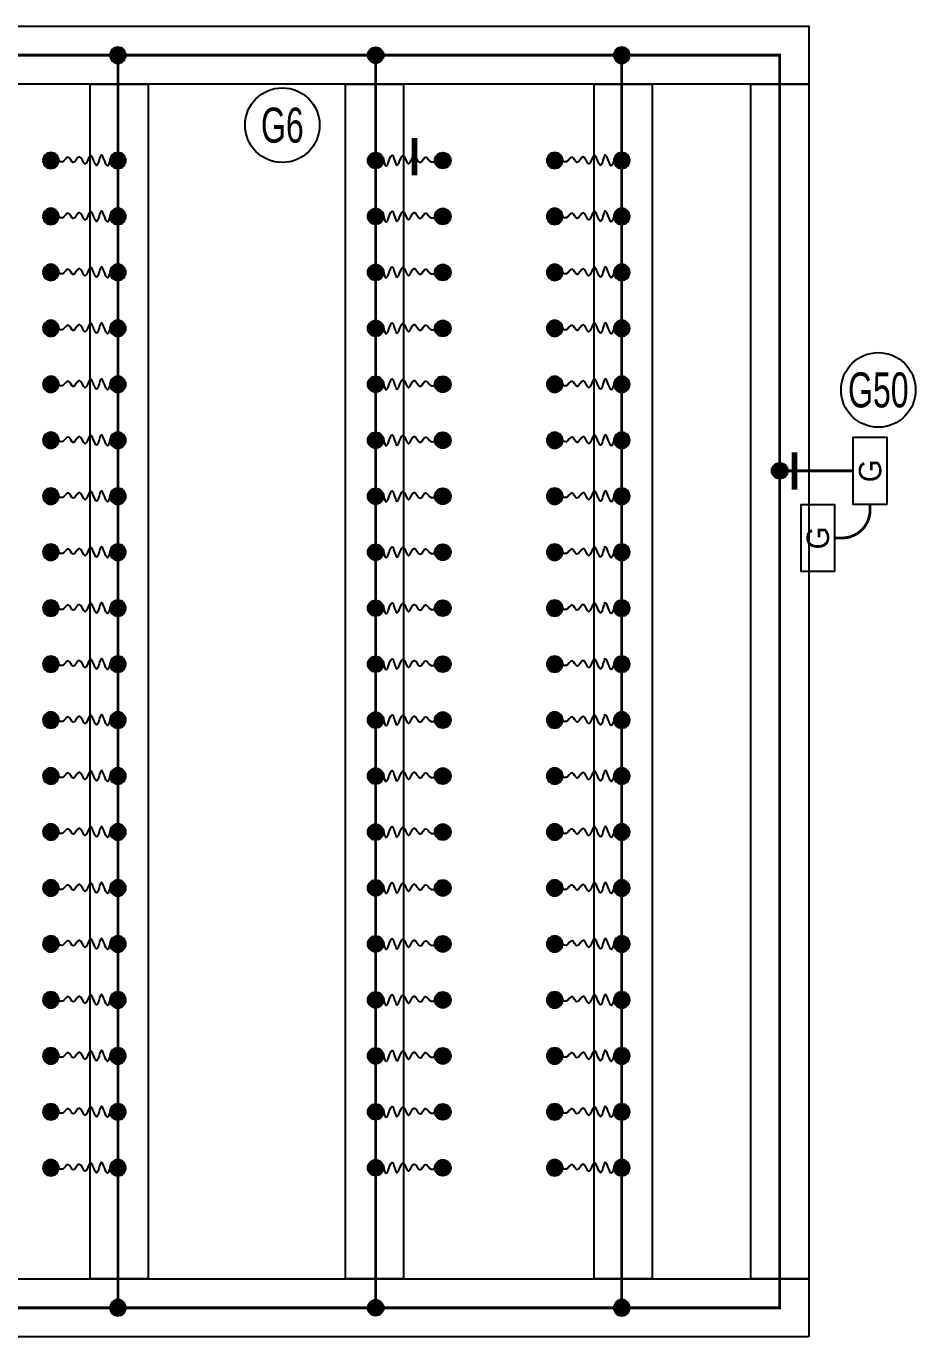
# Model space of a CAD drawing. Header units: millimetres. Extents: x -120884 to 122161, y 4425 to 84147.
# Drawn here: x -47852 to -38393, y 52614 to 66666 of the extents above; entities that cross this region are included whole.
import ezdxf
from ezdxf.enums import TextEntityAlignment as Align

# ---------------------------------------------------------------- set-up
doc = ezdxf.new("R2010")
doc.units = ezdxf.units.MM
doc.header["$LTSCALE"] = 150
doc.linetypes.add('D1', pattern=[3, 1, -1, 1])
for name, color, linetype in [('------99 Grounding_Grounding Terminal Board_T', 2, 'Continuous'), ('-----21 Embeded Wire in Ceiling or Wall_전기', 3, 'Continuous'), ('-----27 Communication Cable Tray', 2, 'Continuous'), ('-----29 Indicator', 1, 'Continuous'), ('-----30 Text', 2, 'Continuous')]:
    doc.layers.add(name, color=color, linetype=linetype)
doc.styles.add('ELEC', font='')
doc.styles.get('ELEC').set_extended_font_data('Dotum')

# ---------------------------------------------------------------- blocks, each defined once
blk = doc.blocks.new('A13')
blk.add_lwpolyline([(-5.759123780535447e-06, -299.9999958128319), (-5.759123780535447e-06, 4.187168087810278e-06), (599.9999942408763, 4.187168087810278e-06), (599.9999942408763, -299.9999958128319)], close=True)
at = {"style": 'ELEC'}
blk.add_text('G', height=200, dxfattribs=at).set_placement((299.9999942408758, -149.9999958128319), align=Align.MIDDLE)
blk = doc.blocks.new('A$C10f95c32')
h = blk.add_hatch(color=0)
edge = h.paths.add_edge_path()
edge.add_arc((64.00719340983778, 64.00719340983778), 64.0071934098378, 720.0000000000341, 1080.000000000034, ccw=False)
at = {"color": 0}
blk.add_circle((64.00719340983778, 64.00719340983778), 64.0071934098378, dxfattribs=at)

msp = doc.modelspace()

# ---------------------------------------------------------------- linework, layer by layer
at = {"layer": '-----21 Embeded Wire in Ceiling or Wall_전기', "linetype": 'D1', "ltscale": 0.5, "const_width": 30, "elevation": 6.03217089559932e-10}
msp.add_lwpolyline([(-99799.64994898603, 52925.34452873934), (-39775.63594410513, 52925.34452873934), (-39775.63594410513, 66354.73008716758), (-99799.64994898603, 66354.73008716758)], close=True, dxfattribs=at)
at = {"layer": '-----21 Embeded Wire in Ceiling or Wall_전기', "linetype": 'D1', "ltscale": 0.5, "const_width": 30}
for points, elevation in [([(-46869.0150966635, 66354.73008716758), (-46869.0150966635, 52925.34452873934)], 6.03217089559932e-10), ([(-44106.26776992806, 66354.73008716758), (-44106.26776992806, 52925.34452873934)], 6.03217089559932e-10), ([(-41469.0150966635, 66354.73008716758), (-41469.0150966635, 52925.34452873934)], 6.03217089559932e-10), ([(-38987.64143329579, 61898.43425047406), (-39775.63594410513, 61898.43425047406)], 9.153958745935732e-10)]:
    msp.add_lwpolyline(points, dxfattribs=dict(at, elevation=elevation))
at = {"layer": '-----21 Embeded Wire in Ceiling or Wall_전기', "linetype": 'D1', "ltscale": 0.5, "const_width": 30, "elevation": 3.165766516662927e-10}
msp.add_lwpolyline([(-38807.6414383204, 61538.43425047407), (-38807.6414383204, 61478.43425047407, -0.414213562373095), (-39107.6414383204, 61178.43425047407), (-39187.64143329579, 61178.43425047407)], format="xyb", dxfattribs=at)
at = {"layer": '-----21 Embeded Wire in Ceiling or Wall_전기'}
for points in [[(-46869.0150966635, 65226.22074930242), (-46922.68903216114, 65285.05277752626), (-46981.82421839749, 65167.56806085177), (-47045.72188344249, 65284.37394351012), (-47096.70129248896, 65173.6794242725), (-47163.99483440956, 65280.29908213805), (-47221.09301021835, 65188.62027309102), (-47281.58964139875, 65266.7168299894), (-47348.88318331935, 65204.2390272881), (-47401.22145881527, 65261.28430058493), (-47464.60858200514, 65211.03108199994), (-47548.21625679871, 65240.23208834586), (-47587.64143328648, 65226.22074930242)], [(-44106.26776992806, 65226.22074930242), (-44052.59383443042, 65285.05277752626), (-43993.45864819406, 65167.56806085177), (-43929.56098314907, 65284.37394351012), (-43878.5815741026, 65173.6794242725), (-43811.288032182, 65280.29908213805), (-43754.18985637321, 65188.62027309102), (-43693.69322519281, 65266.7168299894), (-43626.3996832722, 65204.2390272881), (-43574.06140777629, 65261.28430058493), (-43510.67428458642, 65211.03108199994), (-43427.06660979285, 65240.23208834586), (-43387.64143330508, 65226.22074930242)], [(-41469.0150966635, 65226.22074930242), (-41522.68903216114, 65285.05277752626), (-41581.82421839749, 65167.56806085177), (-41645.72188344249, 65284.37394351012), (-41696.70129248896, 65173.6794242725), (-41763.99483440956, 65280.29908213805), (-41821.09301021835, 65188.62027309102), (-41881.58964139875, 65266.7168299894), (-41948.88318331935, 65204.2390272881), (-42001.22145881527, 65261.28430058493), (-42064.60858200514, 65211.03108199994), (-42148.21625679871, 65240.23208834586), (-42187.64143328648, 65226.22074930242)], [(-46869.01509667092, 64626.22074930251), (-46922.68903216856, 64685.05277752635), (-46981.82421840492, 64567.56806085186), (-47045.72188344991, 64684.3739435102), (-47096.70129249638, 64573.67942427259), (-47163.99483441698, 64680.29908213814), (-47221.09301022577, 64588.6202730911), (-47281.58964140617, 64666.71682998948), (-47348.88318332678, 64604.23902728819), (-47401.22145882269, 64661.28430058502), (-47464.60858201256, 64611.03108200003), (-47548.21625680613, 64640.23208834595), (-47587.6414332939, 64626.22074930251)], [(-44106.26776992064, 64626.22074930251), (-44052.59383442299, 64685.05277752635), (-43993.45864818664, 64567.56806085186), (-43929.56098314165, 64684.3739435102), (-43878.58157409518, 64573.67942427259), (-43811.28803217458, 64680.29908213814), (-43754.18985636579, 64588.6202730911), (-43693.69322518539, 64666.71682998948), (-43626.39968326478, 64604.23902728819), (-43574.06140776887, 64661.28430058502), (-43510.674284579, 64611.03108200003), (-43427.06660978543, 64640.23208834595), (-43387.64143329766, 64626.22074930251)], [(-41469.01509667092, 64626.22074930251), (-41522.68903216856, 64685.05277752635), (-41581.82421840492, 64567.56806085186), (-41645.72188344991, 64684.3739435102), (-41696.70129249638, 64573.67942427259), (-41763.99483441698, 64680.29908213814), (-41821.09301022577, 64588.6202730911), (-41881.58964140617, 64666.71682998948), (-41948.88318332678, 64604.23902728819), (-42001.22145882269, 64661.28430058502), (-42064.60858201256, 64611.03108200003), (-42148.21625680613, 64640.23208834595), (-42187.6414332939, 64626.22074930251)], [(-46869.01509667834, 64026.22074930259), (-46922.68903217599, 64085.05277752643), (-46981.82421841234, 63967.56806085195), (-47045.72188345733, 64084.37394351029), (-47096.7012925038, 63973.67942427268), (-47163.9948344244, 64080.29908213823), (-47221.09301023319, 63988.62027309119), (-47281.58964141359, 64066.71682998957), (-47348.8831833342, 64004.23902728828), (-47401.22145883011, 64061.2843005851), (-47464.60858201998, 64011.03108200012), (-47548.21625681355, 64040.23208834603), (-47587.64143330132, 64026.22074930259)], [(-44106.26776991322, 64026.22074930259), (-44052.59383441557, 64085.05277752643), (-43993.45864817922, 63967.56806085195), (-43929.56098313423, 64084.37394351029), (-43878.58157408776, 63973.67942427268), (-43811.28803216715, 64080.29908213823), (-43754.18985635837, 63988.62027309119), (-43693.69322517797, 64066.71682998957), (-43626.39968325736, 64004.23902728828), (-43574.06140776144, 64061.2843005851), (-43510.67428457158, 64011.03108200012), (-43427.066609778, 64040.23208834603), (-43387.64143329023, 64026.22074930259)], [(-41469.01509667834, 64026.22074930259), (-41522.68903217599, 64085.05277752643), (-41581.82421841234, 63967.56806085195), (-41645.72188345733, 64084.37394351029), (-41696.7012925038, 63973.67942427268), (-41763.9948344244, 64080.29908213823), (-41821.09301023319, 63988.62027309119), (-41881.58964141359, 64066.71682998957), (-41948.8831833342, 64004.23902728828), (-42001.22145883011, 64061.2843005851), (-42064.60858201998, 64011.03108200012), (-42148.21625681355, 64040.23208834603), (-42187.64143330132, 64026.22074930259)], [(-46869.01509667648, 63426.22074930257), (-46922.68903217412, 63485.05277752641), (-46981.82421841047, 63367.56806085193), (-47045.72188345547, 63484.37394351027), (-47096.70129250194, 63373.67942427265), (-47163.99483442254, 63480.2990821382), (-47221.09301023133, 63388.62027309117), (-47281.58964141173, 63466.71682998955), (-47348.88318333233, 63404.23902728825), (-47401.22145882825, 63461.28430058508), (-47464.60858201812, 63411.0310820001), (-47548.21625681169, 63440.23208834601), (-47587.64143329946, 63426.22074930257)], [(-44106.26776991508, 63426.22074930257), (-44052.59383441744, 63485.05277752641), (-43993.45864818108, 63367.56806085193), (-43929.56098313609, 63484.37394351027), (-43878.58157408962, 63373.67942427265), (-43811.28803216902, 63480.2990821382), (-43754.18985636023, 63388.62027309117), (-43693.69322517983, 63466.71682998955), (-43626.39968325922, 63404.23902728825), (-43574.06140776331, 63461.28430058508), (-43510.67428457344, 63411.0310820001), (-43427.06660977987, 63440.23208834601), (-43387.6414332921, 63426.22074930257)], [(-41469.01509667648, 63426.22074930257), (-41522.68903217412, 63485.05277752641), (-41581.82421841047, 63367.56806085193), (-41645.72188345547, 63484.37394351027), (-41696.70129250194, 63373.67942427265), (-41763.99483442254, 63480.2990821382), (-41821.09301023133, 63388.62027309117), (-41881.58964141173, 63466.71682998955), (-41948.88318333233, 63404.23902728825), (-42001.22145882825, 63461.28430058508), (-42064.60858201812, 63411.0310820001), (-42148.21625681169, 63440.23208834601), (-42187.64143329946, 63426.22074930257)], [(-46869.01509667462, 62826.22074930255), (-46922.68903217226, 62885.05277752639), (-46981.82421840861, 62767.5680608519), (-47045.7218834536, 62884.37394351025), (-47096.70129250007, 62773.67942427263), (-47163.99483442068, 62880.29908213818), (-47221.09301022947, 62788.62027309115), (-47281.58964140987, 62866.71682998953), (-47348.88318333047, 62804.23902728823), (-47401.22145882639, 62861.28430058506), (-47464.60858201626, 62811.03108200007), (-47548.21625680983, 62840.23208834599), (-47587.6414332976, 62826.22074930255)], [(-44106.26776991694, 62826.22074930255), (-44052.5938344193, 62885.05277752639), (-43993.45864818295, 62767.5680608519), (-43929.56098313796, 62884.37394351025), (-43878.58157409148, 62773.67942427263), (-43811.28803217088, 62880.29908213818), (-43754.18985636209, 62788.62027309115), (-43693.69322518169, 62866.71682998953), (-43626.39968326109, 62804.23902728823), (-43574.06140776517, 62861.28430058506), (-43510.6742845753, 62811.03108200007), (-43427.06660978173, 62840.23208834599), (-43387.64143329396, 62826.22074930255)], [(-41469.01509667462, 62826.22074930255), (-41522.68903217226, 62885.05277752639), (-41581.82421840861, 62767.5680608519), (-41645.7218834536, 62884.37394351025), (-41696.70129250007, 62773.67942427263), (-41763.99483442068, 62880.29908213818), (-41821.09301022947, 62788.62027309115), (-41881.58964140987, 62866.71682998953), (-41948.88318333047, 62804.23902728823), (-42001.22145882639, 62861.28430058506), (-42064.60858201626, 62811.03108200007), (-42148.21625680983, 62840.23208834599), (-42187.6414332976, 62826.22074930255)], [(-46869.01509667275, 62226.22074930253), (-46922.6890321704, 62285.05277752637), (-46981.82421840675, 62167.56806085188), (-47045.72188345174, 62284.37394351023), (-47096.70129249821, 62173.67942427261), (-47163.99483441882, 62280.29908213816), (-47221.0930102276, 62188.62027309112), (-47281.58964140801, 62266.71682998951), (-47348.88318332861, 62204.23902728821), (-47401.22145882453, 62261.28430058504), (-47464.60858201439, 62211.03108200005), (-47548.21625680797, 62240.23208834597), (-47587.64143329574, 62226.22074930253)], [(-44106.26776991881, 62226.22074930253), (-44052.59383442116, 62285.05277752637), (-43993.45864818481, 62167.56806085188), (-43929.56098313982, 62284.37394351023), (-43878.58157409335, 62173.67942427261), (-43811.28803217274, 62280.29908213816), (-43754.18985636396, 62188.62027309112), (-43693.69322518355, 62266.71682998951), (-43626.39968326295, 62204.23902728821), (-43574.06140776703, 62261.28430058504), (-43510.67428457717, 62211.03108200005), (-43427.06660978359, 62240.23208834597), (-43387.64143329582, 62226.22074930253)], [(-41469.01509667275, 62226.22074930253), (-41522.6890321704, 62285.05277752637), (-41581.82421840675, 62167.56806085188), (-41645.72188345174, 62284.37394351023), (-41696.70129249821, 62173.67942427261), (-41763.99483441882, 62280.29908213816), (-41821.0930102276, 62188.62027309112), (-41881.58964140801, 62266.71682998951), (-41948.88318332861, 62204.23902728821), (-42001.22145882453, 62261.28430058504), (-42064.60858201439, 62211.03108200005), (-42148.21625680797, 62240.23208834597), (-42187.64143329574, 62226.22074930253)], [(-46869.01509667089, 61626.22074930251), (-46922.68903216854, 61685.05277752635), (-46981.82421840489, 61567.56806085186), (-47045.72188344988, 61684.3739435102), (-47096.70129249635, 61573.67942427259), (-47163.99483441695, 61680.29908213814), (-47221.09301022574, 61588.6202730911), (-47281.58964140614, 61666.71682998948), (-47348.88318332675, 61604.23902728819), (-47401.22145882266, 61661.28430058502), (-47464.60858201253, 61611.03108200003), (-47548.2162568061, 61640.23208834595), (-47587.64143329387, 61626.22074930251)], [(-44106.26776992067, 61626.22074930251), (-44052.59383442302, 61685.05277752635), (-43993.45864818667, 61567.56806085186), (-43929.56098314168, 61684.3739435102), (-43878.58157409521, 61573.67942427259), (-43811.28803217461, 61680.29908213814), (-43754.18985636582, 61588.6202730911), (-43693.69322518542, 61666.71682998948), (-43626.39968326481, 61604.23902728819), (-43574.0614077689, 61661.28430058502), (-43510.67428457903, 61611.03108200003), (-43427.06660978546, 61640.23208834595), (-43387.64143329769, 61626.22074930251)], [(-41469.01509667089, 61626.22074930251), (-41522.68903216854, 61685.05277752635), (-41581.82421840489, 61567.56806085186), (-41645.72188344988, 61684.3739435102), (-41696.70129249635, 61573.67942427259), (-41763.99483441695, 61680.29908213814), (-41821.09301022574, 61588.6202730911), (-41881.58964140614, 61666.71682998948), (-41948.88318332675, 61604.23902728819), (-42001.22145882266, 61661.28430058502), (-42064.60858201253, 61611.03108200003), (-42148.2162568061, 61640.23208834595), (-42187.64143329387, 61626.22074930251)], [(-46869.01509667089, 61026.22074930251), (-46922.68903216854, 61085.05277752635), (-46981.82421840489, 60967.56806085186), (-47045.72188344988, 61084.3739435102), (-47096.70129249635, 60973.67942427259), (-47163.99483441695, 61080.29908213814), (-47221.09301022574, 60988.6202730911), (-47281.58964140614, 61066.71682998948), (-47348.88318332675, 61004.23902728819), (-47401.22145882266, 61061.28430058502), (-47464.60858201253, 61011.03108200003), (-47548.2162568061, 61040.23208834595), (-47587.64143329387, 61026.22074930251)], [(-44106.26776992067, 61026.22074930251), (-44052.59383442302, 61085.05277752635), (-43993.45864818667, 60967.56806085186), (-43929.56098314168, 61084.3739435102), (-43878.58157409521, 60973.67942427259), (-43811.28803217461, 61080.29908213814), (-43754.18985636582, 60988.6202730911), (-43693.69322518542, 61066.71682998948), (-43626.39968326481, 61004.23902728819), (-43574.0614077689, 61061.28430058502), (-43510.67428457903, 61011.03108200003), (-43427.06660978546, 61040.23208834595), (-43387.64143329769, 61026.22074930251)], [(-41469.01509667089, 61026.22074930251), (-41522.68903216854, 61085.05277752635), (-41581.82421840489, 60967.56806085186), (-41645.72188344988, 61084.3739435102), (-41696.70129249635, 60973.67942427259), (-41763.99483441695, 61080.29908213814), (-41821.09301022574, 60988.6202730911), (-41881.58964140614, 61066.71682998948), (-41948.88318332675, 61004.23902728819), (-42001.22145882266, 61061.28430058502), (-42064.60858201253, 61011.03108200003), (-42148.2162568061, 61040.23208834595), (-42187.64143329387, 61026.22074930251)], [(-46869.01509667089, 60426.22074930251), (-46922.68903216854, 60485.05277752635), (-46981.82421840489, 60367.56806085186), (-47045.72188344988, 60484.3739435102), (-47096.70129249635, 60373.67942427259), (-47163.99483441695, 60480.29908213814), (-47221.09301022574, 60388.6202730911), (-47281.58964140614, 60466.71682998948), (-47348.88318332675, 60404.23902728819), (-47401.22145882266, 60461.28430058502), (-47464.60858201253, 60411.03108200003), (-47548.2162568061, 60440.23208834595), (-47587.64143329387, 60426.22074930251)], [(-44106.26776992067, 60426.22074930251), (-44052.59383442302, 60485.05277752635), (-43993.45864818667, 60367.56806085186), (-43929.56098314168, 60484.3739435102), (-43878.58157409521, 60373.67942427259), (-43811.28803217461, 60480.29908213814), (-43754.18985636582, 60388.6202730911), (-43693.69322518542, 60466.71682998948), (-43626.39968326481, 60404.23902728819), (-43574.0614077689, 60461.28430058502), (-43510.67428457903, 60411.03108200003), (-43427.06660978546, 60440.23208834595), (-43387.64143329769, 60426.22074930251)], [(-41469.01509667089, 60426.22074930251), (-41522.68903216854, 60485.05277752635), (-41581.82421840489, 60367.56806085186), (-41645.72188344988, 60484.3739435102), (-41696.70129249635, 60373.67942427259), (-41763.99483441695, 60480.29908213814), (-41821.09301022574, 60388.6202730911), (-41881.58964140614, 60466.71682998948), (-41948.88318332675, 60404.23902728819), (-42001.22145882266, 60461.28430058502), (-42064.60858201253, 60411.03108200003), (-42148.2162568061, 60440.23208834595), (-42187.64143329387, 60426.22074930251)], [(-46869.01509667089, 59826.22074930251), (-46922.68903216854, 59885.05277752635), (-46981.82421840489, 59767.56806085186), (-47045.72188344988, 59884.3739435102), (-47096.70129249635, 59773.67942427259), (-47163.99483441695, 59880.29908213814), (-47221.09301022574, 59788.6202730911), (-47281.58964140614, 59866.71682998948), (-47348.88318332675, 59804.23902728819), (-47401.22145882266, 59861.28430058502), (-47464.60858201253, 59811.03108200003), (-47548.2162568061, 59840.23208834595), (-47587.64143329387, 59826.22074930251)], [(-44106.26776992064, 59826.22074930251), (-44052.59383442299, 59885.05277752635), (-43993.45864818664, 59767.56806085186), (-43929.56098314165, 59884.3739435102), (-43878.58157409518, 59773.67942427259), (-43811.28803217458, 59880.29908213814), (-43754.18985636579, 59788.6202730911), (-43693.69322518539, 59866.71682998948), (-43626.39968326478, 59804.23902728819), (-43574.06140776887, 59861.28430058502), (-43510.674284579, 59811.03108200003), (-43427.06660978543, 59840.23208834595), (-43387.64143329766, 59826.22074930251)], [(-41469.01509667089, 59826.22074930251), (-41522.68903216854, 59885.05277752635), (-41581.82421840489, 59767.56806085186), (-41645.72188344988, 59884.3739435102), (-41696.70129249635, 59773.67942427259), (-41763.99483441695, 59880.29908213814), (-41821.09301022574, 59788.6202730911), (-41881.58964140614, 59866.71682998948), (-41948.88318332675, 59804.23902728819), (-42001.22145882266, 59861.28430058502), (-42064.60858201253, 59811.03108200003), (-42148.2162568061, 59840.23208834595), (-42187.64143329387, 59826.22074930251)], [(-46869.01509667089, 59226.22074930251), (-46922.68903216854, 59285.05277752635), (-46981.82421840489, 59167.56806085186), (-47045.72188344988, 59284.3739435102), (-47096.70129249635, 59173.67942427259), (-47163.99483441695, 59280.29908213814), (-47221.09301022574, 59188.6202730911), (-47281.58964140614, 59266.71682998948), (-47348.88318332675, 59204.23902728819), (-47401.22145882266, 59261.28430058502), (-47464.60858201253, 59211.03108200003), (-47548.2162568061, 59240.23208834595), (-47587.64143329387, 59226.22074930251)], [(-44106.26776992064, 59226.22074930251), (-44052.59383442299, 59285.05277752635), (-43993.45864818664, 59167.56806085186), (-43929.56098314165, 59284.3739435102), (-43878.58157409518, 59173.67942427259), (-43811.28803217458, 59280.29908213814), (-43754.18985636579, 59188.6202730911), (-43693.69322518539, 59266.71682998948), (-43626.39968326478, 59204.23902728819), (-43574.06140776887, 59261.28430058502), (-43510.674284579, 59211.03108200003), (-43427.06660978543, 59240.23208834595), (-43387.64143329766, 59226.22074930251)], [(-41469.01509667089, 59226.22074930251), (-41522.68903216854, 59285.05277752635), (-41581.82421840489, 59167.56806085186), (-41645.72188344988, 59284.3739435102), (-41696.70129249635, 59173.67942427259), (-41763.99483441695, 59280.29908213814), (-41821.09301022574, 59188.6202730911), (-41881.58964140614, 59266.71682998948), (-41948.88318332675, 59204.23902728819), (-42001.22145882266, 59261.28430058502), (-42064.60858201253, 59211.03108200003), (-42148.2162568061, 59240.23208834595), (-42187.64143329387, 59226.22074930251)], [(-46869.01509667089, 58626.22074930251), (-46922.68903216854, 58685.05277752635), (-46981.82421840489, 58567.56806085186), (-47045.72188344988, 58684.3739435102), (-47096.70129249635, 58573.67942427259), (-47163.99483441695, 58680.29908213814), (-47221.09301022574, 58588.6202730911), (-47281.58964140614, 58666.71682998948), (-47348.88318332675, 58604.23902728819), (-47401.22145882266, 58661.28430058502), (-47464.60858201253, 58611.03108200003), (-47548.2162568061, 58640.23208834595), (-47587.64143329387, 58626.22074930251)], [(-44106.26776992064, 58626.22074930251), (-44052.59383442299, 58685.05277752635), (-43993.45864818664, 58567.56806085186), (-43929.56098314165, 58684.3739435102), (-43878.58157409518, 58573.67942427259), (-43811.28803217458, 58680.29908213814), (-43754.18985636579, 58588.6202730911), (-43693.69322518539, 58666.71682998948), (-43626.39968326478, 58604.23902728819), (-43574.06140776887, 58661.28430058502), (-43510.674284579, 58611.03108200003), (-43427.06660978543, 58640.23208834595), (-43387.64143329766, 58626.22074930251)], [(-41469.01509667089, 58626.22074930251), (-41522.68903216854, 58685.05277752635), (-41581.82421840489, 58567.56806085186), (-41645.72188344988, 58684.3739435102), (-41696.70129249635, 58573.67942427259), (-41763.99483441695, 58680.29908213814), (-41821.09301022574, 58588.6202730911), (-41881.58964140614, 58666.71682998948), (-41948.88318332675, 58604.23902728819), (-42001.22145882266, 58661.28430058502), (-42064.60858201253, 58611.03108200003), (-42148.2162568061, 58640.23208834595), (-42187.64143329387, 58626.22074930251)], [(-46869.01509667089, 58026.22074930251), (-46922.68903216854, 58085.05277752635), (-46981.82421840489, 57967.56806085186), (-47045.72188344988, 58084.3739435102), (-47096.70129249635, 57973.67942427259), (-47163.99483441695, 58080.29908213814), (-47221.09301022574, 57988.6202730911), (-47281.58964140614, 58066.71682998948), (-47348.88318332675, 58004.23902728819), (-47401.22145882266, 58061.28430058502), (-47464.60858201253, 58011.03108200003), (-47548.2162568061, 58040.23208834595), (-47587.64143329387, 58026.22074930251)], [(-44106.26776992064, 58026.22074930251), (-44052.59383442299, 58085.05277752635), (-43993.45864818664, 57967.56806085186), (-43929.56098314165, 58084.3739435102), (-43878.58157409518, 57973.67942427259), (-43811.28803217458, 58080.29908213814), (-43754.18985636579, 57988.6202730911), (-43693.69322518539, 58066.71682998948), (-43626.39968326478, 58004.23902728819), (-43574.06140776887, 58061.28430058502), (-43510.674284579, 58011.03108200003), (-43427.06660978543, 58040.23208834595), (-43387.64143329766, 58026.22074930251)], [(-41469.01509667089, 58026.22074930251), (-41522.68903216854, 58085.05277752635), (-41581.82421840489, 57967.56806085186), (-41645.72188344988, 58084.3739435102), (-41696.70129249635, 57973.67942427259), (-41763.99483441695, 58080.29908213814), (-41821.09301022574, 57988.6202730911), (-41881.58964140614, 58066.71682998948), (-41948.88318332675, 58004.23902728819), (-42001.22145882266, 58061.28430058502), (-42064.60858201253, 58011.03108200003), (-42148.2162568061, 58040.23208834595), (-42187.64143329387, 58026.22074930251)], [(-46869.01509667089, 57426.22074930251), (-46922.68903216854, 57485.05277752635), (-46981.82421840489, 57367.56806085186), (-47045.72188344988, 57484.3739435102), (-47096.70129249635, 57373.67942427259), (-47163.99483441695, 57480.29908213814), (-47221.09301022574, 57388.6202730911), (-47281.58964140614, 57466.71682998948), (-47348.88318332675, 57404.23902728819), (-47401.22145882266, 57461.28430058502), (-47464.60858201253, 57411.03108200003), (-47548.2162568061, 57440.23208834595), (-47587.64143329387, 57426.22074930251)], [(-44106.26776992064, 57426.22074930251), (-44052.59383442299, 57485.05277752635), (-43993.45864818664, 57367.56806085186), (-43929.56098314165, 57484.3739435102), (-43878.58157409518, 57373.67942427259), (-43811.28803217458, 57480.29908213814), (-43754.18985636579, 57388.6202730911), (-43693.69322518539, 57466.71682998948), (-43626.39968326478, 57404.23902728819), (-43574.06140776887, 57461.28430058502), (-43510.674284579, 57411.03108200003), (-43427.06660978543, 57440.23208834595), (-43387.64143329766, 57426.22074930251)], [(-41469.01509667089, 57426.22074930251), (-41522.68903216854, 57485.05277752635), (-41581.82421840489, 57367.56806085186), (-41645.72188344988, 57484.3739435102), (-41696.70129249635, 57373.67942427259), (-41763.99483441695, 57480.29908213814), (-41821.09301022574, 57388.6202730911), (-41881.58964140614, 57466.71682998948), (-41948.88318332675, 57404.23902728819), (-42001.22145882266, 57461.28430058502), (-42064.60858201253, 57411.03108200003), (-42148.2162568061, 57440.23208834595), (-42187.64143329387, 57426.22074930251)], [(-46869.01509667092, 56826.22074930251), (-46922.68903216856, 56885.05277752635), (-46981.82421840492, 56767.56806085186), (-47045.72188344991, 56884.3739435102), (-47096.70129249638, 56773.67942427259), (-47163.99483441698, 56880.29908213814), (-47221.09301022577, 56788.6202730911), (-47281.58964140617, 56866.71682998948), (-47348.88318332678, 56804.23902728819), (-47401.22145882269, 56861.28430058502), (-47464.60858201256, 56811.03108200003), (-47548.21625680613, 56840.23208834595), (-47587.6414332939, 56826.22074930251)], [(-44106.26776992064, 56826.22074930251), (-44052.59383442299, 56885.05277752635), (-43993.45864818664, 56767.56806085186), (-43929.56098314165, 56884.3739435102), (-43878.58157409518, 56773.67942427259), (-43811.28803217458, 56880.29908213814), (-43754.18985636579, 56788.6202730911), (-43693.69322518539, 56866.71682998948), (-43626.39968326478, 56804.23902728819), (-43574.06140776887, 56861.28430058502), (-43510.674284579, 56811.03108200003), (-43427.06660978543, 56840.23208834595), (-43387.64143329766, 56826.22074930251)], [(-41469.01509667092, 56826.22074930251), (-41522.68903216856, 56885.05277752635), (-41581.82421840492, 56767.56806085186), (-41645.72188344991, 56884.3739435102), (-41696.70129249638, 56773.67942427259), (-41763.99483441698, 56880.29908213814), (-41821.09301022577, 56788.6202730911), (-41881.58964140617, 56866.71682998948), (-41948.88318332678, 56804.23902728819), (-42001.22145882269, 56861.28430058502), (-42064.60858201256, 56811.03108200003), (-42148.21625680613, 56840.23208834595), (-42187.6414332939, 56826.22074930251)], [(-46869.01509667092, 56226.22074930251), (-46922.68903216856, 56285.05277752635), (-46981.82421840492, 56167.56806085186), (-47045.72188344991, 56284.3739435102), (-47096.70129249638, 56173.67942427259), (-47163.99483441698, 56280.29908213814), (-47221.09301022577, 56188.6202730911), (-47281.58964140617, 56266.71682998948), (-47348.88318332678, 56204.23902728819), (-47401.22145882269, 56261.28430058502), (-47464.60858201256, 56211.03108200003), (-47548.21625680613, 56240.23208834595), (-47587.6414332939, 56226.22074930251)], [(-44106.26776992064, 56226.22074930251), (-44052.59383442299, 56285.05277752635), (-43993.45864818664, 56167.56806085186), (-43929.56098314165, 56284.3739435102), (-43878.58157409518, 56173.67942427259), (-43811.28803217458, 56280.29908213814), (-43754.18985636579, 56188.6202730911), (-43693.69322518539, 56266.71682998948), (-43626.39968326478, 56204.23902728819), (-43574.06140776887, 56261.28430058502), (-43510.674284579, 56211.03108200003), (-43427.06660978543, 56240.23208834595), (-43387.64143329766, 56226.22074930251)], [(-41469.01509667092, 56226.22074930251), (-41522.68903216856, 56285.05277752635), (-41581.82421840492, 56167.56806085186), (-41645.72188344991, 56284.3739435102), (-41696.70129249638, 56173.67942427259), (-41763.99483441698, 56280.29908213814), (-41821.09301022577, 56188.6202730911), (-41881.58964140617, 56266.71682998948), (-41948.88318332678, 56204.23902728819), (-42001.22145882269, 56261.28430058502), (-42064.60858201256, 56211.03108200003), (-42148.21625680613, 56240.23208834595), (-42187.6414332939, 56226.22074930251)], [(-46869.01509667092, 55626.22074930251), (-46922.68903216856, 55685.05277752635), (-46981.82421840492, 55567.56806085186), (-47045.72188344991, 55684.3739435102), (-47096.70129249638, 55573.67942427259), (-47163.99483441698, 55680.29908213814), (-47221.09301022577, 55588.6202730911), (-47281.58964140617, 55666.71682998948), (-47348.88318332678, 55604.23902728819), (-47401.22145882269, 55661.28430058502), (-47464.60858201256, 55611.03108200003), (-47548.21625680613, 55640.23208834595), (-47587.6414332939, 55626.22074930251)], [(-44106.26776992064, 55626.22074930251), (-44052.59383442299, 55685.05277752635), (-43993.45864818664, 55567.56806085186), (-43929.56098314165, 55684.3739435102), (-43878.58157409518, 55573.67942427259), (-43811.28803217458, 55680.29908213814), (-43754.18985636579, 55588.6202730911), (-43693.69322518539, 55666.71682998948), (-43626.39968326478, 55604.23902728819), (-43574.06140776887, 55661.28430058502), (-43510.674284579, 55611.03108200003), (-43427.06660978543, 55640.23208834595), (-43387.64143329766, 55626.22074930251)], [(-41469.01509667092, 55626.22074930251), (-41522.68903216856, 55685.05277752635), (-41581.82421840492, 55567.56806085186), (-41645.72188344991, 55684.3739435102), (-41696.70129249638, 55573.67942427259), (-41763.99483441698, 55680.29908213814), (-41821.09301022577, 55588.6202730911), (-41881.58964140617, 55666.71682998948), (-41948.88318332678, 55604.23902728819), (-42001.22145882269, 55661.28430058502), (-42064.60858201256, 55611.03108200003), (-42148.21625680613, 55640.23208834595), (-42187.6414332939, 55626.22074930251)], [(-46869.01509667092, 55026.22074930251), (-46922.68903216856, 55085.05277752635), (-46981.82421840492, 54967.56806085186), (-47045.72188344991, 55084.3739435102), (-47096.70129249638, 54973.67942427259), (-47163.99483441698, 55080.29908213814), (-47221.09301022577, 54988.6202730911), (-47281.58964140617, 55066.71682998948), (-47348.88318332678, 55004.23902728819), (-47401.22145882269, 55061.28430058502), (-47464.60858201256, 55011.03108200003), (-47548.21625680613, 55040.23208834595), (-47587.6414332939, 55026.22074930251)], [(-44106.26776992064, 55026.22074930251), (-44052.59383442299, 55085.05277752635), (-43993.45864818664, 54967.56806085186), (-43929.56098314165, 55084.3739435102), (-43878.58157409518, 54973.67942427259), (-43811.28803217458, 55080.29908213814), (-43754.18985636579, 54988.6202730911), (-43693.69322518539, 55066.71682998948), (-43626.39968326478, 55004.23902728819), (-43574.06140776887, 55061.28430058502), (-43510.674284579, 55011.03108200003), (-43427.06660978543, 55040.23208834595), (-43387.64143329766, 55026.22074930251)], [(-41469.01509667092, 55026.22074930251), (-41522.68903216856, 55085.05277752635), (-41581.82421840492, 54967.56806085186), (-41645.72188344991, 55084.3739435102), (-41696.70129249638, 54973.67942427259), (-41763.99483441698, 55080.29908213814), (-41821.09301022577, 54988.6202730911), (-41881.58964140617, 55066.71682998948), (-41948.88318332678, 55004.23902728819), (-42001.22145882269, 55061.28430058502), (-42064.60858201256, 55011.03108200003), (-42148.21625680613, 55040.23208834595), (-42187.6414332939, 55026.22074930251)], [(-46869.01509667092, 54426.22074930251), (-46922.68903216856, 54485.05277752635), (-46981.82421840492, 54367.56806085186), (-47045.72188344991, 54484.3739435102), (-47096.70129249638, 54373.67942427259), (-47163.99483441698, 54480.29908213814), (-47221.09301022577, 54388.6202730911), (-47281.58964140617, 54466.71682998948), (-47348.88318332678, 54404.23902728819), (-47401.22145882269, 54461.28430058502), (-47464.60858201256, 54411.03108200003), (-47548.21625680613, 54440.23208834595), (-47587.6414332939, 54426.22074930251)], [(-44106.26776992064, 54426.22074930251), (-44052.59383442299, 54485.05277752635), (-43993.45864818664, 54367.56806085186), (-43929.56098314165, 54484.3739435102), (-43878.58157409518, 54373.67942427259), (-43811.28803217458, 54480.29908213814), (-43754.18985636579, 54388.6202730911), (-43693.69322518539, 54466.71682998948), (-43626.39968326478, 54404.23902728819), (-43574.06140776887, 54461.28430058502), (-43510.674284579, 54411.03108200003), (-43427.06660978543, 54440.23208834595), (-43387.64143329766, 54426.22074930251)], [(-41469.01509667092, 54426.22074930251), (-41522.68903216856, 54485.05277752635), (-41581.82421840492, 54367.56806085186), (-41645.72188344991, 54484.3739435102), (-41696.70129249638, 54373.67942427259), (-41763.99483441698, 54480.29908213814), (-41821.09301022577, 54388.6202730911), (-41881.58964140617, 54466.71682998948), (-41948.88318332678, 54404.23902728819), (-42001.22145882269, 54461.28430058502), (-42064.60858201256, 54411.03108200003), (-42148.21625680613, 54440.23208834595), (-42187.6414332939, 54426.22074930251)]]:
    msp.add_spline(points, degree=3, dxfattribs=at)
at = {"layer": '-----27 Communication Cable Tray', "color": 9, "elevation": 6.03217089559932e-10}
for points in [[(-39464.68614241926, 66043.78028548164), (-100110.5997506719, 66043.78028548165), (-100110.5997506719, 66665.6798888534), (-39464.68614241926, 66665.67988885338)], [(-47166.21285679282, 66043.78028548165), (-46544.31325342116, 66043.78028548165), (-46544.31325342116, 53236.2943304252), (-47166.21285679282, 53236.2943304252)], [(-44430.97263965322, 66043.78028548165), (-43809.07303628157, 66043.78028548165), (-43809.07303628157, 53236.2943304252), (-44430.97263965322, 53236.2943304252)], [(-41766.21285679282, 66043.78028548165), (-41144.31325342116, 66043.78028548165), (-41144.31325342116, 53236.2943304252), (-41766.21285679282, 53236.2943304252)], [(-40086.58574579097, 66043.78028548152), (-39464.68614241929, 66043.78028548152), (-39464.68614241929, 53236.29433042508), (-40086.58574579097, 53236.29433042508)], [(-39464.68614241926, 52614.39472705346), (-100110.5997506719, 52614.39472705347), (-100110.5997506719, 53236.29433042521), (-39464.68614241926, 53236.2943304252)]]:
    msp.add_lwpolyline(points, close=True, dxfattribs=at)
at = {"layer": '-----29 Indicator'}
for points, elevation in [([(-44611.85487673053, 65604.99377716106, 0, 0, 0), (-43691.66519277758, 65604.99377716106, 0, 0, 0), (-43691.66519277758, 65466.02718371309, 60, 60, 0), (-43691.66519277758, 65066.02718371309, 0, 0, 0)], 6.032170897767725e-10), ([(-39118.96722642817, 62766.43425047406, 0, 0, 0), (-39618.96722642817, 62766.43425047406, 0, 0, 0), (-39618.96722642817, 62098.43425047406, 60, 60, 0), (-39618.96722642817, 61698.43425047406, 0, 0, 0)], 9.153958745935732e-10)]:
    msp.add_lwpolyline(points, format="xyseb", dxfattribs=dict(at, elevation=elevation))
for centre in [(-45106.85487673053, 65604.99377716106), (-38718.96722642817, 62766.43425047406)]:
    msp.add_circle(centre, 400, dxfattribs=at)

# ---------------------------------------------------------------- block references
at = {"layer": '------99 Grounding_Grounding Terminal Board_T', "xscale": 1.2, "yscale": 1.2, "zscale": 1.2, "rotation": 90}
for p in [(-38987.64142827119, 61538.43425738502), (-39547.64142827119, 60818.43425738502)]:
    msp.add_blockref('A13', p, dxfattribs=at)
at = {"layer": '-----21 Embeded Wire in Ceiling or Wall_전기', "yscale": 1.333333333333333, "zscale": 1.333333333333333}
for p, xscale in [((-46783.67217211705, 66269.38716262113), -1.333333333333333), ((-44191.61069447451, 66269.38716262113), 1.333333333333333), ((-41383.67217211705, 66269.38716262113), -1.333333333333333), ((-47502.29850874003, 65140.87782475597), -1.333333333333333), ((-46783.67217211705, 65140.87782475597), -1.333333333333333), ((-44191.61069447451, 65140.87782475597), 1.333333333333333), ((-43472.98435785153, 65140.87782475597), 1.333333333333333), ((-42102.29850874003, 65140.87782475597), -1.333333333333333), ((-41383.67217211705, 65140.87782475597), -1.333333333333333), ((-47502.29850874745, 64540.87782475605), -1.333333333333333), ((-46783.67217212447, 64540.87782475605), -1.333333333333333), ((-44191.61069446709, 64540.87782475605), 1.333333333333333), ((-43472.98435784411, 64540.87782475605), 1.333333333333333), ((-42102.29850874745, 64540.87782475605), -1.333333333333333), ((-41383.67217212447, 64540.87782475605), -1.333333333333333), ((-47502.29850875487, 63940.87782475614), -1.333333333333333), ((-46783.67217213189, 63940.87782475614), -1.333333333333333), ((-44191.61069445967, 63940.87782475614), 1.333333333333333), ((-43472.98435783669, 63940.87782475614), 1.333333333333333), ((-42102.29850875487, 63940.87782475614), -1.333333333333333), ((-41383.67217213189, 63940.87782475614), -1.333333333333333), ((-47502.29850875301, 63340.87782475612), -1.333333333333333), ((-46783.67217213003, 63340.87782475612), -1.333333333333333), ((-44191.61069446153, 63340.87782475612), 1.333333333333333), ((-43472.98435783855, 63340.87782475612), 1.333333333333333), ((-42102.29850875301, 63340.87782475612), -1.333333333333333), ((-41383.67217213003, 63340.87782475612), -1.333333333333333), ((-47502.29850875115, 62740.8778247561), -1.333333333333333), ((-46783.67217212816, 62740.8778247561), -1.333333333333333), ((-44191.61069446339, 62740.8778247561), 1.333333333333333), ((-43472.98435784041, 62740.8778247561), 1.333333333333333), ((-42102.29850875115, 62740.8778247561), -1.333333333333333), ((-41383.67217212816, 62740.8778247561), -1.333333333333333), ((-47502.29850874929, 62140.87782475608), -1.333333333333333), ((-46783.6721721263, 62140.87782475608), -1.333333333333333), ((-44191.61069446526, 62140.87782475608), 1.333333333333333), ((-43472.98435784227, 62140.87782475608), 1.333333333333333), ((-42102.29850874929, 62140.87782475608), -1.333333333333333), ((-41383.6721721263, 62140.87782475608), -1.333333333333333), ((-47502.29850874742, 61540.87782475605), -1.333333333333333), ((-46783.67217212444, 61540.87782475605), -1.333333333333333), ((-44191.61069446712, 61540.87782475605), 1.333333333333333), ((-43472.98435784414, 61540.87782475605), 1.333333333333333), ((-42102.29850874742, 61540.87782475605), -1.333333333333333), ((-41383.67217212444, 61540.87782475605), -1.333333333333333), ((-47502.29850874742, 60940.87782475605), -1.333333333333333), ((-46783.67217212444, 60940.87782475605), -1.333333333333333), ((-44191.61069446712, 60940.87782475605), 1.333333333333333), ((-43472.98435784414, 60940.87782475605), 1.333333333333333), ((-42102.29850874742, 60940.87782475605), -1.333333333333333), ((-41383.67217212444, 60940.87782475605), -1.333333333333333), ((-47502.29850874742, 60340.87782475605), -1.333333333333333), ((-46783.67217212444, 60340.87782475605), -1.333333333333333), ((-44191.61069446712, 60340.87782475605), 1.333333333333333), ((-43472.98435784414, 60340.87782475605), 1.333333333333333), ((-42102.29850874742, 60340.87782475605), -1.333333333333333), ((-41383.67217212444, 60340.87782475605), -1.333333333333333), ((-47502.29850874742, 59740.87782475605), -1.333333333333333), ((-46783.67217212444, 59740.87782475605), -1.333333333333333), ((-44191.61069446709, 59740.87782475605), 1.333333333333333), ((-43472.98435784411, 59740.87782475605), 1.333333333333333), ((-42102.29850874742, 59740.87782475605), -1.333333333333333), ((-41383.67217212444, 59740.87782475605), -1.333333333333333), ((-47502.29850874742, 59140.87782475605), -1.333333333333333), ((-46783.67217212444, 59140.87782475605), -1.333333333333333), ((-44191.61069446709, 59140.87782475605), 1.333333333333333), ((-43472.98435784411, 59140.87782475605), 1.333333333333333), ((-42102.29850874742, 59140.87782475605), -1.333333333333333), ((-41383.67217212444, 59140.87782475605), -1.333333333333333), ((-47502.29850874742, 58540.87782475605), -1.333333333333333), ((-46783.67217212444, 58540.87782475605), -1.333333333333333), ((-44191.61069446709, 58540.87782475605), 1.333333333333333), ((-43472.98435784411, 58540.87782475605), 1.333333333333333), ((-42102.29850874742, 58540.87782475605), -1.333333333333333), ((-41383.67217212444, 58540.87782475605), -1.333333333333333), ((-47502.29850874742, 57940.87782475605), -1.333333333333333), ((-46783.67217212444, 57940.87782475605), -1.333333333333333), ((-44191.61069446709, 57940.87782475605), 1.333333333333333), ((-43472.98435784411, 57940.87782475605), 1.333333333333333), ((-42102.29850874742, 57940.87782475605), -1.333333333333333), ((-41383.67217212444, 57940.87782475605), -1.333333333333333), ((-47502.29850874742, 57340.87782475605), -1.333333333333333), ((-46783.67217212444, 57340.87782475605), -1.333333333333333), ((-44191.61069446709, 57340.87782475605), 1.333333333333333), ((-43472.98435784411, 57340.87782475605), 1.333333333333333), ((-42102.29850874742, 57340.87782475605), -1.333333333333333), ((-41383.67217212444, 57340.87782475605), -1.333333333333333), ((-47502.29850874745, 56740.87782475605), -1.333333333333333), ((-46783.67217212447, 56740.87782475605), -1.333333333333333), ((-44191.61069446709, 56740.87782475605), 1.333333333333333), ((-43472.98435784411, 56740.87782475605), 1.333333333333333), ((-42102.29850874745, 56740.87782475605), -1.333333333333333), ((-41383.67217212447, 56740.87782475605), -1.333333333333333), ((-47502.29850874745, 56140.87782475605), -1.333333333333333), ((-46783.67217212447, 56140.87782475605), -1.333333333333333), ((-44191.61069446709, 56140.87782475605), 1.333333333333333), ((-43472.98435784411, 56140.87782475605), 1.333333333333333), ((-42102.29850874745, 56140.87782475605), -1.333333333333333), ((-41383.67217212447, 56140.87782475605), -1.333333333333333), ((-47502.29850874745, 55540.87782475605), -1.333333333333333), ((-46783.67217212447, 55540.87782475605), -1.333333333333333), ((-44191.61069446709, 55540.87782475605), 1.333333333333333), ((-43472.98435784411, 55540.87782475605), 1.333333333333333), ((-42102.29850874745, 55540.87782475605), -1.333333333333333), ((-41383.67217212447, 55540.87782475605), -1.333333333333333), ((-47502.29850874745, 54940.87782475605), -1.333333333333333), ((-46783.67217212447, 54940.87782475605), -1.333333333333333), ((-44191.61069446709, 54940.87782475605), 1.333333333333333), ((-43472.98435784411, 54940.87782475605), 1.333333333333333), ((-42102.29850874745, 54940.87782475605), -1.333333333333333), ((-41383.67217212447, 54940.87782475605), -1.333333333333333), ((-47502.29850874745, 54340.87782475605), -1.333333333333333), ((-46783.67217212447, 54340.87782475605), -1.333333333333333), ((-44191.61069446709, 54340.87782475605), 1.333333333333333), ((-43472.98435784411, 54340.87782475605), 1.333333333333333), ((-42102.29850874745, 54340.87782475605), -1.333333333333333), ((-41383.67217212447, 54340.87782475605), -1.333333333333333), ((-46783.67217210963, 52840.00160419289), -1.333333333333333), ((-44191.61069448193, 52840.00160419289), 1.333333333333333), ((-41383.67217210963, 52840.00160419289), -1.333333333333333)]:
    msp.add_blockref('A$C10f95c32', p, dxfattribs=dict(at, xscale=xscale))
at = {"layer": '-----21 Embeded Wire in Ceiling or Wall_전기', "xscale": 1.333333333333333, "yscale": 1.333333333333333, "zscale": 1.333333333333333, "rotation": 180}
msp.add_blockref('A$C10f95c32', (-39690.29301955868, 61983.77717502051), dxfattribs=at)

# ---------------------------------------------------------------- texts
at = {"layer": '-----30 Text', "style": 'ELEC', "width": 0.7}
for s, p in [('G6', (-45106.85487673053, 65604.99377716106)), ('G50', (-38718.96722642817, 62766.43425047406))]:
    msp.add_text(s, height=375, dxfattribs=at).set_placement(p, align=Align.MIDDLE)

doc.saveas('drawing.dxf')
